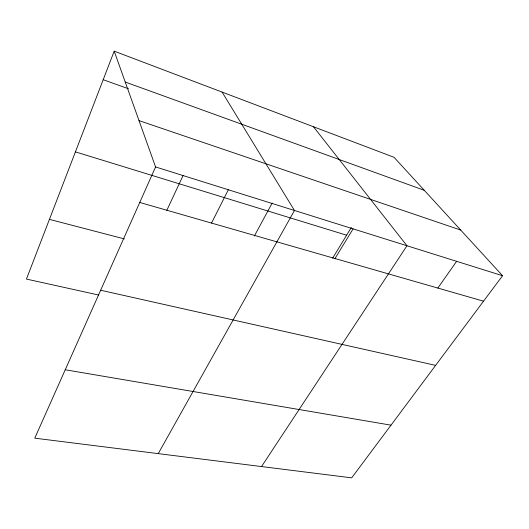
<?xml version="1.0" encoding="UTF-8"?>
<svg xmlns="http://www.w3.org/2000/svg" width="529" height="529" viewBox="0 0 529 529"><rect width="100%" height="100%" fill="white"/><g stroke="black" fill="none" stroke-linecap="round" stroke-linejoin="round"><path stroke-width="0.79" d="M114.191 51.154L155.572 166.939L34.769 438.164L351.679 477.846L502.55 275.715L394.045 157.305L114.191 51.154L26.45 279.074L98.751 295.05M166.84 210.271L183.074 175.555M211.521 223.073L228.336 189.752M254.37 235.967L272.177 203.063M158.25 453.624L294.461 210.482L222.101 92.086M332.629 258.172L351.322 227.463M334.989 258.529L353.108 228.865M261.544 466.558L406.973 245.754L313.472 126.748M437.82 288.054L456.633 261.319M65.232 369.764L391.004 425.157M100.655 290.242L435.625 365.38M49.435 219.37L124.308 238.896M139.749 202.462L483.539 301.186M75.416 151.883L346.614 235.2M155.572 166.939L502.55 275.715M139.015 120.605L460.719 230.069M103.201 79.707L128.534 88.786M125.228 82.035L424.304 190.328"/></g></svg>
